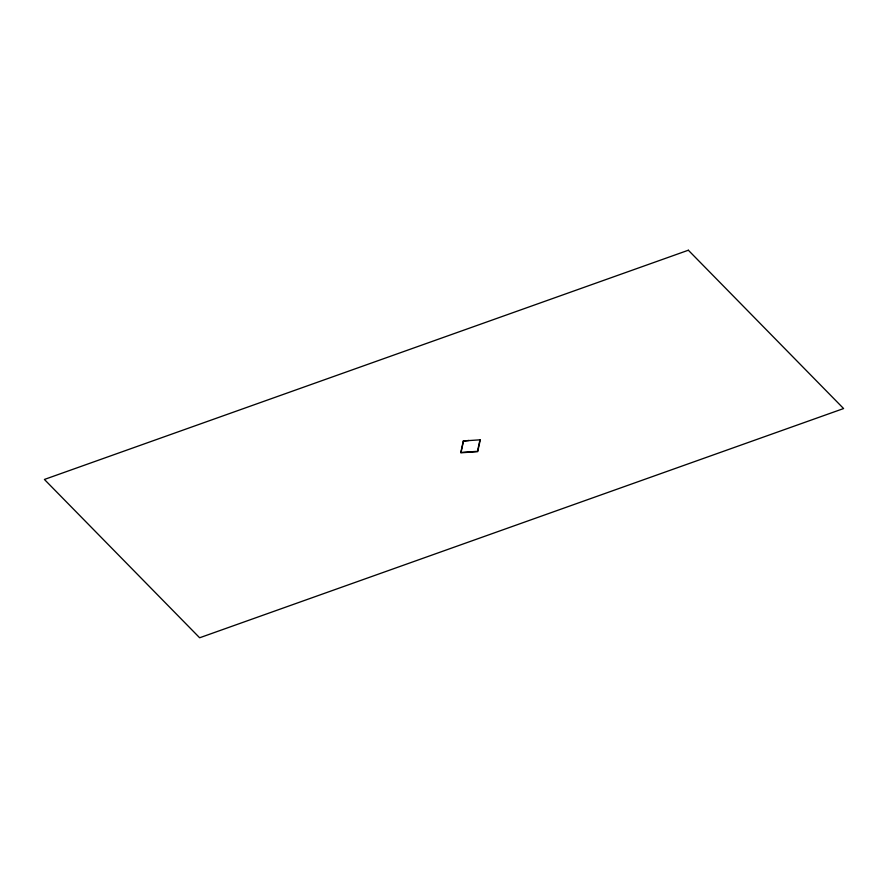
<?xml version="1.0" encoding="UTF-8"?>
<svg xmlns="http://www.w3.org/2000/svg" width="888" height="888" viewBox="0 0 888 888"><rect width="100%" height="100%" fill="white"/><g stroke="black" fill="none" stroke-linecap="round" stroke-linejoin="round"><path stroke-width="1.33" d="M463.492 441.059L461.027 452.447L477.489 451.326L479.953 439.926M463.802 441.036L468.942 440.459M463.314 440.97L460.75 452.813L477.711 451.648L480.275 439.804L463.314 440.97M688.344 250.227L44.4 479.453L199.645 637.773L843.6 408.547L688.344 250.227"/></g></svg>
